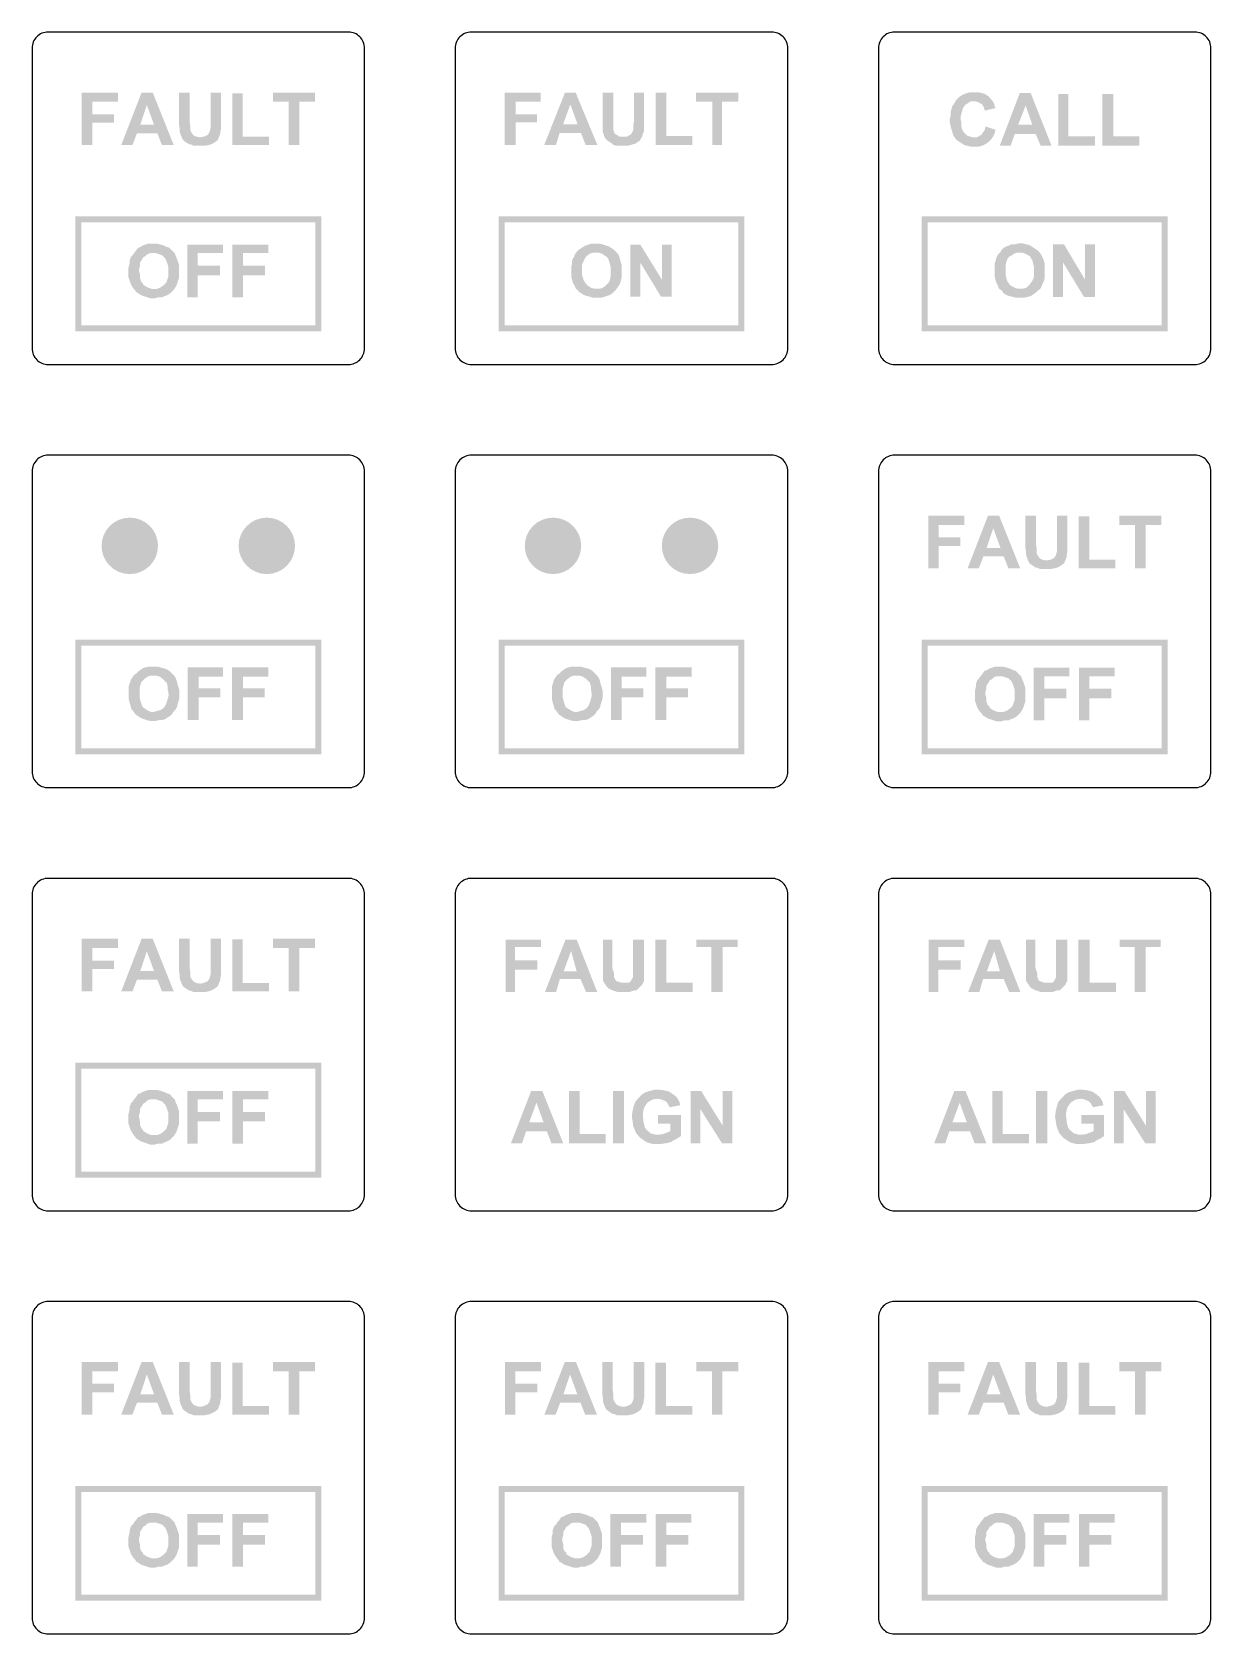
# Model space of a CAD drawing. Header units: millimetres. Extents: x 147 to 357, y 192 to 489.
# Drawn here: x 244.5 to 303, y 269.2 to 348.7 of the extents above; entities that cross this region are included whole.
import ezdxf

# ---------------------------------------------------------------- set-up
doc = ezdxf.new("R2010")
doc.units = ezdxf.units.MM

msp = doc.modelspace()

# ---------------------------------------------------------------- hatches: boundary and pattern name
h = msp.add_hatch(color=256)
h.paths.add_polyline_path([(248.565, 344.651), (247.488, 344.651), (247.488, 345.271), (248.76, 345.271), (248.76, 345.728), (246.967, 345.728), (246.967, 343.117), (247.488, 343.117), (247.488, 344.226), (248.565, 344.226)])
h.paths.add_polyline_path([(250.488, 345.728), (249.934, 345.728), (248.923, 343.117), (249.478, 343.117), (249.706, 343.704), (250.716, 343.704), (250.944, 343.117), (251.532, 343.117)])
h.paths.add_polyline_path([(250.554, 344.128), (249.869, 344.128), (250.194, 345.107)], flags=16)
h.paths.add_polyline_path([(253.716, 343.377), (253.781, 343.541), (253.846, 343.704), (253.846, 343.802), (253.879, 343.966), (253.879, 344.128), (253.879, 344.357), (253.879, 345.728), (253.358, 345.728), (253.358, 344.291), (253.358, 344.128), (253.358, 343.966), (253.325, 343.834), (253.292, 343.737), (253.195, 343.606), (253.162, 343.606), (253.031, 343.541), (252.868, 343.509), (252.803, 343.509), (252.64, 343.541), (252.51, 343.606), (252.412, 343.737), (252.347, 343.867), (252.347, 343.933), (252.347, 344.096), (252.314, 344.325), (252.314, 345.728), (251.792, 345.728), (251.792, 344.325), (251.792, 344.128), (251.825, 343.933), (251.825, 343.802), (251.857, 343.671), (251.923, 343.509), (251.988, 343.377), (252.02, 343.345), (252.151, 343.247), (252.314, 343.149), (252.38, 343.149), (252.51, 343.084), (252.673, 343.084), (252.868, 343.084), (252.901, 343.084), (253.064, 343.084), (253.227, 343.117), (253.358, 343.149), (253.423, 343.182), (253.553, 343.247), (253.683, 343.345)])
h.paths.add_polyline_path([(256.259, 343.541), (254.955, 343.541), (254.955, 345.696), (254.433, 345.696), (254.433, 343.117), (256.259, 343.117)])
h.paths.add_polyline_path([(257.759, 345.271), (258.541, 345.271), (258.541, 345.728), (256.455, 345.728), (256.455, 345.271), (257.237, 345.271), (257.237, 343.117), (257.759, 343.117)])
h = msp.add_hatch(color=256)
h.paths.add_polyline_path([(269.559, 344.648), (268.49, 344.648), (268.49, 345.272), (269.738, 345.272), (269.738, 345.719), (267.956, 345.719), (267.956, 343.132), (268.49, 343.132), (268.49, 344.247), (269.559, 344.247)])
h.paths.add_polyline_path([(271.476, 345.719), (270.941, 345.719), (269.917, 343.132), (270.496, 343.132), (270.674, 343.712), (271.743, 343.712), (271.966, 343.132), (272.546, 343.132)])
h.paths.add_polyline_path([(271.565, 344.157), (270.852, 344.157), (271.209, 345.139)], flags=16)
h.paths.add_polyline_path([(274.683, 343.399), (274.772, 343.532), (274.817, 343.712), (274.862, 343.801), (274.862, 343.979), (274.862, 344.157), (274.862, 344.336), (274.862, 345.719), (274.372, 345.719), (274.372, 344.292), (274.327, 344.157), (274.327, 343.979), (274.327, 343.845), (274.283, 343.756), (274.194, 343.621), (274.149, 343.621), (274.016, 343.532), (273.838, 343.532), (273.793, 343.532), (273.66, 343.532), (273.525, 343.621), (273.391, 343.712), (273.347, 343.89), (273.347, 343.934), (273.347, 344.112), (273.347, 344.292), (273.347, 345.719), (272.813, 345.719), (272.813, 344.336), (272.813, 344.112), (272.813, 343.934), (272.813, 343.801), (272.857, 343.667), (272.902, 343.532), (272.991, 343.399), (273.035, 343.354), (273.169, 343.265), (273.302, 343.176), (273.347, 343.132), (273.48, 343.087), (273.66, 343.087), (273.882, 343.087), (274.06, 343.087), (274.238, 343.132), (274.372, 343.176), (274.416, 343.176), (274.55, 343.265), (274.683, 343.354)])
h.paths.add_polyline_path([(277.268, 343.577), (275.976, 343.577), (275.976, 345.719), (275.441, 345.719), (275.441, 343.132), (277.268, 343.132)])
h.paths.add_polyline_path([(278.738, 345.272), (279.54, 345.272), (279.54, 345.719), (277.446, 345.719), (277.446, 345.272), (278.248, 345.272), (278.248, 343.132), (278.738, 343.132)])
h = msp.add_hatch(color=256)
h.paths.add_polyline_path([(292.269, 343.712), (292.311, 343.878), (291.814, 344.045), (291.773, 343.878), (291.69, 343.754), (291.607, 343.63), (291.524, 343.588), (291.4, 343.505), (291.234, 343.505), (291.192, 343.505), (291.027, 343.547), (290.902, 343.588), (290.778, 343.712), (290.737, 343.754), (290.654, 343.878), (290.613, 344.045), (290.613, 344.21), (290.571, 344.417), (290.571, 344.5), (290.613, 344.667), (290.654, 344.832), (290.696, 344.956), (290.778, 345.082), (290.82, 345.123), (290.944, 345.206), (291.068, 345.289), (291.234, 345.289), (291.316, 345.289), (291.442, 345.247), (291.607, 345.164), (291.649, 345.123), (291.731, 344.998), (291.773, 344.832), (292.311, 344.956), (292.269, 345.04), (292.228, 345.206), (292.145, 345.33), (292.021, 345.454), (292.021, 345.495), (291.897, 345.579), (291.773, 345.662), (291.607, 345.704), (291.442, 345.745), (291.275, 345.745), (291.234, 345.745), (291.068, 345.745), (290.902, 345.704), (290.778, 345.662), (290.613, 345.579), (290.489, 345.495), (290.364, 345.371), (290.323, 345.289), (290.24, 345.164), (290.156, 345.04), (290.115, 344.873), (290.074, 344.749), (290.074, 344.542), (290.032, 344.376), (290.032, 344.293), (290.074, 344.086), (290.115, 343.919), (290.156, 343.795), (290.199, 343.63), (290.282, 343.505), (290.364, 343.38), (290.489, 343.297), (290.613, 343.214), (290.737, 343.132), (290.902, 343.09), (291.068, 343.049), (291.234, 343.049), (291.316, 343.049), (291.483, 343.049), (291.649, 343.09), (291.814, 343.173), (291.938, 343.256), (291.98, 343.297), (292.104, 343.421), (292.187, 343.547)])
h.paths.add_polyline_path([(294.051, 345.704), (293.512, 345.704), (292.518, 343.09), (293.057, 343.09), (293.264, 343.671), (294.3, 343.671), (294.548, 343.09), (295.087, 343.09)])
h.paths.add_polyline_path([(294.134, 344.127), (293.429, 344.127), (293.803, 345.082)], flags=16)
h.paths.add_polyline_path([(297.241, 343.547), (295.915, 343.547), (295.915, 345.662), (295.418, 345.662), (295.418, 343.09), (297.241, 343.09)])
h.paths.add_polyline_path([(299.436, 343.547), (298.152, 343.547), (298.152, 345.662), (297.614, 345.662), (297.614, 343.09), (299.436, 343.09)])
h = msp.add_hatch(color=256)
h.paths.add_polyline_path([(246.948, 339.28), (258.548, 339.28), (258.548, 334.18), (246.948, 334.18)], flags=16)
h.paths.add_polyline_path([(246.648, 339.58), (258.848, 339.58), (258.848, 333.88), (246.648, 333.88)])
h = msp.add_hatch(color=256)
h.paths.add_polyline_path([(267.948, 339.28), (279.548, 339.28), (279.548, 334.18), (267.948, 334.18)], flags=16)
h.paths.add_polyline_path([(267.648, 339.58), (279.848, 339.58), (279.848, 333.88), (267.648, 333.88)])
h = msp.add_hatch(color=256)
h.paths.add_polyline_path([(288.948, 339.28), (300.548, 339.28), (300.548, 334.18), (288.948, 334.18)], flags=16)
h.paths.add_polyline_path([(288.648, 339.58), (300.848, 339.58), (300.848, 333.88), (288.648, 333.88)])
h = msp.add_hatch(color=256)
h.paths.add_polyline_path([(251.577, 337.761), (251.472, 337.865), (251.42, 337.918), (251.316, 338.022), (251.16, 338.074), (251.056, 338.126), (250.899, 338.178), (250.69, 338.23), (250.533, 338.23), (250.429, 338.23), (250.273, 338.23), (250.117, 338.178), (249.96, 338.126), (249.908, 338.074), (249.752, 338.022), (249.648, 337.865), (249.596, 337.813), (249.491, 337.657), (249.387, 337.551), (249.387, 337.499), (249.335, 337.395), (249.335, 337.239), (249.283, 337.03), (249.283, 336.873), (249.283, 336.768), (249.283, 336.56), (249.335, 336.404), (249.387, 336.247), (249.439, 336.142), (249.544, 335.985), (249.648, 335.881), (249.648, 335.829), (249.752, 335.777), (249.908, 335.673), (250.064, 335.621), (250.221, 335.567), (250.377, 335.515), (250.533, 335.515), (250.585, 335.515), (250.742, 335.567), (250.952, 335.567), (251.056, 335.621), (251.212, 335.673), (251.368, 335.777), (251.472, 335.881), (251.525, 335.933), (251.629, 336.09), (251.681, 336.194), (251.733, 336.352), (251.785, 336.508), (251.785, 336.664), (251.785, 336.873), (251.785, 336.978), (251.785, 337.187), (251.733, 337.343), (251.681, 337.499), (251.629, 337.605)])
h.paths.add_polyline_path([(251.108, 337.499), (251.16, 337.395), (251.212, 337.239), (251.264, 337.083), (251.264, 336.873), (251.264, 336.821), (251.264, 336.612), (251.212, 336.456), (251.16, 336.3), (251.056, 336.194), (251.004, 336.142), (250.847, 336.038), (250.69, 335.985), (250.533, 335.985), (250.429, 335.985), (250.273, 336.038), (250.169, 336.09), (250.012, 336.194), (250.012, 336.247), (249.908, 336.352), (249.856, 336.508), (249.856, 336.664), (249.804, 336.873), (249.804, 336.978), (249.856, 337.135), (249.856, 337.291), (249.96, 337.447), (250.012, 337.551), (250.117, 337.605), (250.221, 337.709), (250.377, 337.761), (250.533, 337.761), (250.637, 337.761), (250.795, 337.709), (250.952, 337.657), (251.056, 337.551)], flags=16)
h.paths.add_polyline_path([(253.82, 337.135), (252.724, 337.135), (252.724, 337.761), (253.976, 337.761), (253.976, 338.178), (252.202, 338.178), (252.202, 335.567), (252.724, 335.567), (252.724, 336.664), (253.82, 336.664)])
h.paths.add_polyline_path([(256.061, 337.135), (254.966, 337.135), (254.966, 337.761), (256.218, 337.761), (256.218, 338.178), (254.445, 338.178), (254.445, 335.567), (254.966, 335.567), (254.966, 336.664), (256.061, 336.664)])
h = msp.add_hatch(color=256)
h.paths.add_polyline_path([(273.614, 337.644), (273.525, 337.777), (273.436, 337.866), (273.391, 337.912), (273.258, 338.001), (273.124, 338.09), (272.991, 338.135), (272.857, 338.179), (272.679, 338.224), (272.501, 338.224), (272.412, 338.224), (272.233, 338.224), (272.099, 338.179), (271.966, 338.135), (271.877, 338.09), (271.743, 338.001), (271.61, 337.912), (271.521, 337.822), (271.432, 337.688), (271.387, 337.555), (271.343, 337.51), (271.298, 337.377), (271.298, 337.242), (271.254, 337.064), (271.254, 336.886), (271.254, 336.752), (271.254, 336.573), (271.298, 336.439), (271.343, 336.261), (271.432, 336.127), (271.476, 335.993), (271.61, 335.904), (271.61, 335.86), (271.743, 335.771), (271.877, 335.681), (272.01, 335.637), (272.188, 335.592), (272.322, 335.547), (272.501, 335.547), (272.546, 335.547), (272.724, 335.547), (272.902, 335.592), (273.035, 335.637), (273.169, 335.681), (273.302, 335.771), (273.436, 335.904), (273.48, 335.949), (273.569, 336.082), (273.66, 336.217), (273.704, 336.35), (273.749, 336.529), (273.749, 336.707), (273.749, 336.886), (273.749, 337.019), (273.749, 337.197), (273.704, 337.332), (273.66, 337.51)])
h.paths.add_polyline_path([(273.124, 337.377), (273.169, 337.242), (273.213, 337.064), (273.213, 336.886), (273.213, 336.797), (273.213, 336.618), (273.169, 336.439), (273.124, 336.306), (273.035, 336.217), (272.946, 336.127), (272.813, 336.038), (272.679, 335.993), (272.501, 335.993), (272.412, 335.993), (272.233, 336.038), (272.099, 336.127), (272.01, 336.217), (271.966, 336.261), (271.877, 336.395), (271.832, 336.529), (271.788, 336.707), (271.788, 336.886), (271.788, 336.975), (271.788, 337.153), (271.832, 337.287), (271.921, 337.466), (271.966, 337.555), (272.055, 337.644), (272.188, 337.733), (272.322, 337.777), (272.501, 337.777), (272.635, 337.777), (272.768, 337.733), (272.902, 337.644), (273.035, 337.555), (273.08, 337.51)], flags=16)
h.paths.add_polyline_path([(274.683, 338.179), (274.194, 338.179), (274.194, 335.592), (274.683, 335.592), (274.683, 337.287), (275.709, 335.592), (276.244, 335.592), (276.244, 338.179), (275.753, 338.179), (275.753, 336.439)])
h = msp.add_hatch(color=256)
h.paths.add_polyline_path([(294.421, 335.914), (294.504, 335.956), (294.587, 336.08), (294.628, 336.204), (294.711, 336.37), (294.753, 336.536), (294.753, 336.702), (294.753, 336.867), (294.753, 336.993), (294.753, 337.2), (294.711, 337.365), (294.67, 337.489), (294.587, 337.656), (294.504, 337.78), (294.421, 337.863), (294.38, 337.905), (294.256, 337.987), (294.132, 338.071), (294.006, 338.154), (293.841, 338.195), (293.675, 338.237), (293.51, 338.237), (293.427, 338.237), (293.261, 338.195), (293.096, 338.195), (292.93, 338.113), (292.889, 338.113), (292.722, 338.029), (292.598, 337.905), (292.557, 337.822), (292.433, 337.698), (292.35, 337.532), (292.308, 337.365), (292.267, 337.241), (292.267, 337.076), (292.267, 336.867), (292.267, 336.785), (292.267, 336.578), (292.308, 336.411), (292.35, 336.287), (292.433, 336.121), (292.474, 335.997), (292.598, 335.914), (292.639, 335.872), (292.722, 335.748), (292.889, 335.665), (293.013, 335.623), (293.179, 335.582), (293.344, 335.541), (293.51, 335.541), (293.551, 335.541), (293.717, 335.541), (293.882, 335.582), (294.048, 335.623), (294.173, 335.706), (294.297, 335.789)])
h.paths.add_polyline_path([(293.841, 336.039), (293.675, 335.997), (293.51, 335.997), (293.386, 335.997), (293.261, 336.039), (293.096, 336.121), (293.013, 336.204), (292.972, 336.245), (292.889, 336.37), (292.846, 336.536), (292.805, 336.702), (292.805, 336.867), (292.805, 336.95), (292.805, 337.158), (292.846, 337.324), (292.889, 337.448), (292.972, 337.573), (293.055, 337.615), (293.179, 337.698), (293.344, 337.78), (293.51, 337.78), (293.634, 337.78), (293.758, 337.739), (293.924, 337.656), (294.048, 337.573), (294.048, 337.532), (294.132, 337.407), (294.173, 337.241), (294.215, 337.076), (294.215, 336.909), (294.215, 336.785), (294.215, 336.619), (294.173, 336.454), (294.09, 336.328), (294.006, 336.204), (293.965, 336.163)], flags=16)
h.paths.add_polyline_path([(295.706, 338.195), (295.166, 338.195), (295.166, 335.582), (295.664, 335.582), (295.664, 337.283), (296.7, 335.582), (297.238, 335.582), (297.238, 338.195), (296.741, 338.195), (296.741, 336.454)])
h = msp.add_hatch(color=256)
edge = h.paths.add_edge_path()
edge.add_arc((249.348, 323.23), 1.4, 0, 360)
h = msp.add_hatch(color=256)
edge = h.paths.add_edge_path()
edge.add_arc((256.148, 323.23), 1.4, 0, 360)
h = msp.add_hatch(color=256)
edge = h.paths.add_edge_path()
edge.add_arc((270.348, 323.23), 1.4, 0, 360)
h = msp.add_hatch(color=256)
edge = h.paths.add_edge_path()
edge.add_arc((277.148, 323.23), 1.4, 0, 360)
h = msp.add_hatch(color=256)
h.paths.add_polyline_path([(290.565, 323.651), (289.488, 323.651), (289.488, 324.271), (290.76, 324.271), (290.76, 324.728), (288.967, 324.728), (288.967, 322.117), (289.488, 322.117), (289.488, 323.226), (290.565, 323.226)])
h.paths.add_polyline_path([(292.488, 324.728), (291.934, 324.728), (290.923, 322.117), (291.478, 322.117), (291.706, 322.704), (292.716, 322.704), (292.944, 322.117), (293.532, 322.117)])
h.paths.add_polyline_path([(292.554, 323.128), (291.869, 323.128), (292.194, 324.107)], flags=16)
h.paths.add_polyline_path([(295.716, 322.377), (295.781, 322.541), (295.846, 322.704), (295.846, 322.802), (295.879, 322.966), (295.879, 323.128), (295.879, 323.357), (295.879, 324.728), (295.358, 324.728), (295.358, 323.291), (295.358, 323.128), (295.358, 322.966), (295.325, 322.834), (295.292, 322.737), (295.195, 322.606), (295.162, 322.606), (295.031, 322.541), (294.868, 322.509), (294.803, 322.509), (294.64, 322.541), (294.51, 322.606), (294.412, 322.737), (294.347, 322.867), (294.347, 322.933), (294.347, 323.096), (294.314, 323.325), (294.314, 324.728), (293.792, 324.728), (293.792, 323.325), (293.792, 323.128), (293.825, 322.933), (293.825, 322.802), (293.857, 322.671), (293.923, 322.509), (293.988, 322.377), (294.02, 322.345), (294.151, 322.247), (294.314, 322.149), (294.38, 322.149), (294.51, 322.084), (294.673, 322.084), (294.868, 322.084), (294.901, 322.084), (295.064, 322.084), (295.227, 322.117), (295.358, 322.149), (295.423, 322.182), (295.553, 322.247), (295.683, 322.345)])
h.paths.add_polyline_path([(298.259, 322.541), (296.955, 322.541), (296.955, 324.696), (296.433, 324.696), (296.433, 322.117), (298.259, 322.117)])
h.paths.add_polyline_path([(299.759, 324.271), (300.541, 324.271), (300.541, 324.728), (298.455, 324.728), (298.455, 324.271), (299.237, 324.271), (299.237, 322.117), (299.759, 322.117)])
h = msp.add_hatch(color=256)
h.paths.add_polyline_path([(246.948, 318.28), (258.548, 318.28), (258.548, 313.18), (246.948, 313.18)], flags=16)
h.paths.add_polyline_path([(246.648, 318.58), (258.848, 318.58), (258.848, 312.88), (246.648, 312.88)])
h = msp.add_hatch(color=256)
h.paths.add_polyline_path([(267.948, 318.28), (279.548, 318.28), (279.548, 313.18), (267.948, 313.18)], flags=16)
h.paths.add_polyline_path([(267.648, 318.58), (279.848, 318.58), (279.848, 312.88), (267.648, 312.88)])
h = msp.add_hatch(color=256)
h.paths.add_polyline_path([(288.948, 318.28), (300.548, 318.28), (300.548, 313.18), (288.948, 313.18)], flags=16)
h.paths.add_polyline_path([(288.648, 318.58), (300.848, 318.58), (300.848, 312.88), (288.648, 312.88)])
h = msp.add_hatch(color=256)
h.paths.add_polyline_path([(251.455, 314.897), (251.5, 314.987), (251.59, 315.077), (251.68, 315.211), (251.725, 315.393), (251.77, 315.527), (251.815, 315.707), (251.815, 315.887), (251.815, 316.023), (251.77, 316.203), (251.725, 316.338), (251.68, 316.518), (251.635, 316.654), (251.545, 316.789), (251.455, 316.879), (251.41, 316.924), (251.32, 317.014), (251.184, 317.105), (251.049, 317.15), (250.869, 317.195), (250.734, 317.24), (250.555, 317.24), (250.465, 317.24), (250.285, 317.24), (250.105, 317.195), (249.969, 317.15), (249.924, 317.105), (249.789, 317.014), (249.654, 316.879), (249.564, 316.834), (249.474, 316.699), (249.384, 316.564), (249.384, 316.518), (249.339, 316.383), (249.294, 316.248), (249.294, 316.068), (249.294, 315.887), (249.294, 315.752), (249.294, 315.617), (249.339, 315.438), (249.384, 315.301), (249.429, 315.121), (249.519, 315.032), (249.609, 314.897), (249.654, 314.852), (249.789, 314.76), (249.924, 314.671), (250.06, 314.626), (250.195, 314.581), (250.375, 314.536), (250.555, 314.536), (250.6, 314.536), (250.779, 314.581), (250.914, 314.581), (251.094, 314.626), (251.229, 314.716), (251.365, 314.807)])
h.paths.add_polyline_path([(250.869, 315.077), (250.689, 315.032), (250.555, 314.987), (250.42, 314.987), (250.285, 315.032), (250.15, 315.121), (250.014, 315.211), (249.969, 315.256), (249.924, 315.393), (249.879, 315.527), (249.834, 315.707), (249.834, 315.887), (249.834, 315.978), (249.834, 316.158), (249.879, 316.338), (249.924, 316.473), (250.014, 316.564), (250.105, 316.654), (250.24, 316.744), (250.375, 316.789), (250.555, 316.789), (250.645, 316.789), (250.824, 316.744), (250.959, 316.654), (251.049, 316.564), (251.094, 316.518), (251.184, 316.428), (251.229, 316.248), (251.229, 316.113), (251.274, 315.887), (251.274, 315.797), (251.229, 315.617), (251.184, 315.483), (251.139, 315.346), (251.049, 315.211), (251.004, 315.166)], flags=16)
h.paths.add_polyline_path([(253.839, 316.158), (252.76, 316.158), (252.76, 316.744), (253.976, 316.744), (253.976, 317.195), (252.22, 317.195), (252.22, 314.581), (252.76, 314.581), (252.76, 315.707), (253.839, 315.707)])
h.paths.add_polyline_path([(256.045, 316.158), (254.965, 316.158), (254.965, 316.744), (256.225, 316.744), (256.225, 317.195), (254.425, 317.195), (254.425, 314.581), (254.965, 314.581), (254.965, 315.707), (256.045, 315.707)])
h = msp.add_hatch(color=256)
h.paths.add_polyline_path([(272.455, 314.897), (272.5, 314.987), (272.59, 315.077), (272.68, 315.211), (272.725, 315.393), (272.77, 315.527), (272.815, 315.707), (272.815, 315.887), (272.815, 316.023), (272.77, 316.203), (272.725, 316.338), (272.68, 316.518), (272.635, 316.654), (272.545, 316.789), (272.455, 316.879), (272.41, 316.924), (272.32, 317.014), (272.184, 317.105), (272.049, 317.15), (271.869, 317.195), (271.734, 317.24), (271.555, 317.24), (271.465, 317.24), (271.285, 317.24), (271.105, 317.195), (270.969, 317.15), (270.924, 317.105), (270.789, 317.014), (270.654, 316.879), (270.564, 316.834), (270.474, 316.699), (270.384, 316.564), (270.384, 316.518), (270.339, 316.383), (270.294, 316.248), (270.294, 316.068), (270.294, 315.887), (270.294, 315.752), (270.294, 315.617), (270.339, 315.438), (270.384, 315.301), (270.429, 315.121), (270.519, 315.032), (270.609, 314.897), (270.654, 314.852), (270.789, 314.76), (270.924, 314.671), (271.06, 314.626), (271.195, 314.581), (271.375, 314.536), (271.555, 314.536), (271.6, 314.536), (271.779, 314.581), (271.914, 314.581), (272.094, 314.626), (272.229, 314.716), (272.365, 314.807)])
h.paths.add_polyline_path([(271.869, 315.077), (271.689, 315.032), (271.555, 314.987), (271.42, 314.987), (271.285, 315.032), (271.15, 315.121), (271.014, 315.211), (270.969, 315.256), (270.924, 315.393), (270.879, 315.527), (270.834, 315.707), (270.834, 315.887), (270.834, 315.978), (270.834, 316.158), (270.879, 316.338), (270.924, 316.473), (271.014, 316.564), (271.105, 316.654), (271.24, 316.744), (271.375, 316.789), (271.555, 316.789), (271.645, 316.789), (271.824, 316.744), (271.959, 316.654), (272.049, 316.564), (272.094, 316.518), (272.184, 316.428), (272.229, 316.248), (272.229, 316.113), (272.274, 315.887), (272.274, 315.797), (272.229, 315.617), (272.184, 315.483), (272.139, 315.346), (272.049, 315.211), (272.004, 315.166)], flags=16)
h.paths.add_polyline_path([(274.839, 316.158), (273.76, 316.158), (273.76, 316.744), (274.976, 316.744), (274.976, 317.195), (273.22, 317.195), (273.22, 314.581), (273.76, 314.581), (273.76, 315.707), (274.839, 315.707)])
h.paths.add_polyline_path([(277.045, 316.158), (275.965, 316.158), (275.965, 316.744), (277.225, 316.744), (277.225, 317.195), (275.425, 317.195), (275.425, 314.581), (275.965, 314.581), (275.965, 315.707), (277.045, 315.707)])
h = msp.add_hatch(color=256)
h.paths.add_polyline_path([(293.577, 316.761), (293.472, 316.865), (293.42, 316.918), (293.316, 317.022), (293.16, 317.074), (293.056, 317.126), (292.899, 317.178), (292.69, 317.23), (292.533, 317.23), (292.429, 317.23), (292.273, 317.23), (292.117, 317.178), (291.96, 317.126), (291.908, 317.074), (291.752, 317.022), (291.648, 316.865), (291.596, 316.813), (291.491, 316.657), (291.387, 316.551), (291.387, 316.499), (291.335, 316.395), (291.335, 316.239), (291.283, 316.03), (291.283, 315.873), (291.283, 315.768), (291.283, 315.56), (291.335, 315.404), (291.387, 315.247), (291.439, 315.142), (291.544, 314.985), (291.648, 314.881), (291.648, 314.829), (291.752, 314.777), (291.908, 314.673), (292.064, 314.621), (292.221, 314.567), (292.377, 314.515), (292.533, 314.515), (292.585, 314.515), (292.742, 314.567), (292.952, 314.567), (293.056, 314.621), (293.212, 314.673), (293.368, 314.777), (293.472, 314.881), (293.525, 314.933), (293.629, 315.09), (293.681, 315.194), (293.733, 315.352), (293.785, 315.508), (293.785, 315.664), (293.785, 315.873), (293.785, 315.978), (293.785, 316.187), (293.733, 316.343), (293.681, 316.499), (293.629, 316.605)])
h.paths.add_polyline_path([(293.108, 316.499), (293.16, 316.395), (293.212, 316.239), (293.264, 316.083), (293.264, 315.873), (293.264, 315.821), (293.264, 315.612), (293.212, 315.456), (293.16, 315.3), (293.056, 315.194), (293.004, 315.142), (292.847, 315.038), (292.69, 314.985), (292.533, 314.985), (292.429, 314.985), (292.273, 315.038), (292.169, 315.09), (292.012, 315.194), (292.012, 315.247), (291.908, 315.352), (291.856, 315.508), (291.856, 315.664), (291.804, 315.873), (291.804, 315.978), (291.856, 316.135), (291.856, 316.291), (291.96, 316.447), (292.012, 316.551), (292.117, 316.605), (292.221, 316.709), (292.377, 316.761), (292.533, 316.761), (292.637, 316.761), (292.795, 316.709), (292.952, 316.657), (293.056, 316.551)], flags=16)
h.paths.add_polyline_path([(295.82, 316.135), (294.724, 316.135), (294.724, 316.761), (295.976, 316.761), (295.976, 317.178), (294.202, 317.178), (294.202, 314.567), (294.724, 314.567), (294.724, 315.664), (295.82, 315.664)])
h.paths.add_polyline_path([(298.061, 316.135), (296.966, 316.135), (296.966, 316.761), (298.218, 316.761), (298.218, 317.178), (296.445, 317.178), (296.445, 314.567), (296.966, 314.567), (296.966, 315.664), (298.061, 315.664)])
h = msp.add_hatch(color=256)
h.paths.add_polyline_path([(248.565, 302.651), (247.488, 302.651), (247.488, 303.271), (248.76, 303.271), (248.76, 303.728), (246.967, 303.728), (246.967, 301.117), (247.488, 301.117), (247.488, 302.226), (248.565, 302.226)])
h.paths.add_polyline_path([(250.488, 303.728), (249.934, 303.728), (248.923, 301.117), (249.478, 301.117), (249.706, 301.704), (250.716, 301.704), (250.944, 301.117), (251.532, 301.117)])
h.paths.add_polyline_path([(250.554, 302.128), (249.869, 302.128), (250.194, 303.107)], flags=16)
h.paths.add_polyline_path([(253.716, 301.377), (253.781, 301.541), (253.846, 301.704), (253.846, 301.802), (253.879, 301.966), (253.879, 302.128), (253.879, 302.357), (253.879, 303.728), (253.358, 303.728), (253.358, 302.291), (253.358, 302.128), (253.358, 301.966), (253.325, 301.834), (253.292, 301.737), (253.195, 301.606), (253.162, 301.606), (253.031, 301.541), (252.868, 301.509), (252.803, 301.509), (252.64, 301.541), (252.51, 301.606), (252.412, 301.737), (252.347, 301.867), (252.347, 301.933), (252.347, 302.096), (252.314, 302.325), (252.314, 303.728), (251.792, 303.728), (251.792, 302.325), (251.792, 302.128), (251.825, 301.933), (251.825, 301.802), (251.857, 301.671), (251.923, 301.509), (251.988, 301.377), (252.02, 301.345), (252.151, 301.247), (252.314, 301.149), (252.38, 301.149), (252.51, 301.084), (252.673, 301.084), (252.868, 301.084), (252.901, 301.084), (253.064, 301.084), (253.227, 301.117), (253.358, 301.149), (253.423, 301.182), (253.553, 301.247), (253.683, 301.345)])
h.paths.add_polyline_path([(256.259, 301.541), (254.955, 301.541), (254.955, 303.696), (254.433, 303.696), (254.433, 301.117), (256.259, 301.117)])
h.paths.add_polyline_path([(257.759, 303.271), (258.541, 303.271), (258.541, 303.728), (256.455, 303.728), (256.455, 303.271), (257.237, 303.271), (257.237, 301.117), (257.759, 301.117)])
h = msp.add_hatch(color=256)
h.paths.add_polyline_path([(269.575, 302.664), (268.462, 302.664), (268.462, 303.316), (269.76, 303.316), (269.76, 303.687), (267.995, 303.687), (267.995, 301.084), (268.462, 301.084), (268.462, 302.2), (269.575, 302.2)])
h.paths.add_polyline_path([(271.525, 303.687), (270.969, 303.687), (269.946, 301.084), (270.502, 301.084), (270.688, 301.733), (271.711, 301.733), (271.989, 301.084), (272.546, 301.084)])
h.paths.add_polyline_path([(271.525, 302.107), (270.873, 302.107), (271.247, 303.127)], flags=16)
h.paths.add_polyline_path([(274.775, 301.455), (274.867, 301.641), (274.867, 301.733), (274.867, 302.014), (274.867, 302.385), (274.867, 303.687), (274.311, 303.687), (274.311, 302.293), (274.311, 302.014), (274.311, 301.826), (274.218, 301.641), (274.125, 301.548), (273.847, 301.548), (273.754, 301.548), (273.473, 301.641), (273.381, 301.826), (273.381, 302.014), (273.288, 302.293), (273.288, 303.687), (272.824, 303.687), (272.824, 302.293), (272.824, 302.2), (272.824, 301.919), (272.824, 301.641), (273.01, 301.362), (273.102, 301.27), (273.288, 301.177), (273.566, 301.084), (273.847, 301.084), (274.125, 301.084), (274.404, 301.177), (274.496, 301.177), (274.682, 301.362)])
h.paths.add_polyline_path([(277.282, 301.548), (275.98, 301.548), (275.98, 303.687), (275.424, 303.687), (275.424, 301.084), (277.282, 301.084)])
h.paths.add_polyline_path([(278.766, 303.316), (279.51, 303.316), (279.51, 303.687), (277.467, 303.687), (277.467, 303.316), (278.209, 303.316), (278.209, 301.084), (278.766, 301.084)])
h = msp.add_hatch(color=256)
h.paths.add_polyline_path([(290.575, 302.664), (289.462, 302.664), (289.462, 303.316), (290.76, 303.316), (290.76, 303.687), (288.995, 303.687), (288.995, 301.084), (289.462, 301.084), (289.462, 302.2), (290.575, 302.2)])
h.paths.add_polyline_path([(292.525, 303.687), (291.969, 303.687), (290.946, 301.084), (291.502, 301.084), (291.688, 301.733), (292.711, 301.733), (292.989, 301.084), (293.546, 301.084)])
h.paths.add_polyline_path([(292.525, 302.107), (291.873, 302.107), (292.247, 303.127)], flags=16)
h.paths.add_polyline_path([(295.775, 301.455), (295.867, 301.641), (295.867, 301.733), (295.867, 302.014), (295.867, 302.385), (295.867, 303.687), (295.311, 303.687), (295.311, 302.293), (295.311, 302.014), (295.311, 301.826), (295.218, 301.641), (295.125, 301.548), (294.847, 301.548), (294.754, 301.548), (294.473, 301.641), (294.381, 301.826), (294.381, 302.014), (294.288, 302.293), (294.288, 303.687), (293.824, 303.687), (293.824, 302.293), (293.824, 302.2), (293.824, 301.919), (293.824, 301.641), (294.01, 301.362), (294.102, 301.27), (294.288, 301.177), (294.566, 301.084), (294.847, 301.084), (295.125, 301.084), (295.404, 301.177), (295.496, 301.177), (295.682, 301.362)])
h.paths.add_polyline_path([(298.282, 301.548), (296.98, 301.548), (296.98, 303.687), (296.424, 303.687), (296.424, 301.084), (298.282, 301.084)])
h.paths.add_polyline_path([(299.766, 303.316), (300.51, 303.316), (300.51, 303.687), (298.467, 303.687), (298.467, 303.316), (299.209, 303.316), (299.209, 301.084), (299.766, 301.084)])
h = msp.add_hatch(color=256)
h.paths.add_polyline_path([(246.948, 297.28), (258.548, 297.28), (258.548, 292.18), (246.948, 292.18)], flags=16)
h.paths.add_polyline_path([(246.648, 297.58), (258.848, 297.58), (258.848, 291.88), (246.648, 291.88)])
h = msp.add_hatch(color=256)
h.paths.add_polyline_path([(251.577, 295.761), (251.472, 295.865), (251.42, 295.918), (251.316, 296.022), (251.16, 296.074), (251.056, 296.126), (250.899, 296.178), (250.69, 296.23), (250.533, 296.23), (250.429, 296.23), (250.273, 296.23), (250.117, 296.178), (249.96, 296.126), (249.908, 296.074), (249.752, 296.022), (249.648, 295.865), (249.596, 295.813), (249.491, 295.657), (249.387, 295.551), (249.387, 295.499), (249.335, 295.395), (249.335, 295.239), (249.283, 295.03), (249.283, 294.873), (249.283, 294.768), (249.283, 294.56), (249.335, 294.404), (249.387, 294.247), (249.439, 294.142), (249.544, 293.985), (249.648, 293.881), (249.648, 293.829), (249.752, 293.777), (249.908, 293.673), (250.064, 293.621), (250.221, 293.567), (250.377, 293.515), (250.533, 293.515), (250.585, 293.515), (250.742, 293.567), (250.952, 293.567), (251.056, 293.621), (251.212, 293.673), (251.368, 293.777), (251.472, 293.881), (251.525, 293.933), (251.629, 294.09), (251.681, 294.194), (251.733, 294.352), (251.785, 294.508), (251.785, 294.664), (251.785, 294.873), (251.785, 294.978), (251.785, 295.187), (251.733, 295.343), (251.681, 295.499), (251.629, 295.605)])
h.paths.add_polyline_path([(251.108, 295.499), (251.16, 295.395), (251.212, 295.239), (251.264, 295.083), (251.264, 294.873), (251.264, 294.821), (251.264, 294.612), (251.212, 294.456), (251.16, 294.3), (251.056, 294.194), (251.004, 294.142), (250.847, 294.038), (250.69, 293.985), (250.533, 293.985), (250.429, 293.985), (250.273, 294.038), (250.169, 294.09), (250.012, 294.194), (250.012, 294.247), (249.908, 294.352), (249.856, 294.508), (249.856, 294.664), (249.804, 294.873), (249.804, 294.978), (249.856, 295.135), (249.856, 295.291), (249.96, 295.447), (250.012, 295.551), (250.117, 295.605), (250.221, 295.709), (250.377, 295.761), (250.533, 295.761), (250.637, 295.761), (250.795, 295.709), (250.952, 295.657), (251.056, 295.551)], flags=16)
h.paths.add_polyline_path([(253.82, 295.135), (252.724, 295.135), (252.724, 295.761), (253.976, 295.761), (253.976, 296.178), (252.202, 296.178), (252.202, 293.567), (252.724, 293.567), (252.724, 294.664), (253.82, 294.664)])
h.paths.add_polyline_path([(256.061, 295.135), (254.966, 295.135), (254.966, 295.761), (256.218, 295.761), (256.218, 296.178), (254.445, 296.178), (254.445, 293.567), (254.966, 293.567), (254.966, 294.664), (256.061, 294.664)])
h = msp.add_hatch(color=256)
h.paths.add_polyline_path([(269.818, 296.181), (269.267, 296.181), (268.262, 293.582), (268.813, 293.582), (269.008, 294.167), (270.045, 294.167), (270.272, 293.582), (270.856, 293.582)])
h.paths.add_polyline_path([(269.883, 294.622), (269.17, 294.622), (269.527, 295.596)], flags=16)
h.paths.add_polyline_path([(272.963, 294.038), (271.667, 294.038), (271.667, 296.181), (271.148, 296.181), (271.148, 293.582), (272.963, 293.582)])
h.paths.add_polyline_path([(273.871, 296.181), (273.321, 296.181), (273.321, 293.582), (273.871, 293.582)])
h.paths.add_polyline_path([(276.693, 294.979), (275.558, 294.979), (275.558, 294.557), (276.174, 294.557), (276.174, 294.2), (276.142, 294.167), (275.882, 294.07), (275.817, 294.038), (275.558, 294.005), (275.461, 294.005), (275.202, 294.07), (275.006, 294.232), (274.909, 294.362), (274.844, 294.622), (274.812, 294.914), (274.812, 295.109), (274.877, 295.369), (275.006, 295.563), (275.071, 295.628), (275.299, 295.759), (275.558, 295.791), (275.72, 295.759), (275.947, 295.66), (276.011, 295.596), (276.142, 295.369), (276.66, 295.466), (276.628, 295.628), (276.498, 295.856), (276.304, 296.018), (276.11, 296.148), (275.849, 296.213), (275.558, 296.245), (275.428, 296.245), (275.169, 296.181), (274.941, 296.115), (274.779, 296.018), (274.585, 295.823), (274.423, 295.628), (274.358, 295.434), (274.294, 295.174), (274.261, 294.882), (274.294, 294.719), (274.326, 294.46), (274.423, 294.2), (274.488, 294.07), (274.65, 293.875), (274.877, 293.713), (275.039, 293.616), (275.299, 293.55), (275.59, 293.55), (275.687, 293.55), (275.947, 293.582), (276.239, 293.648), (276.239, 293.681), (276.498, 293.81), (276.693, 293.94)])
h.paths.add_polyline_path([(277.698, 296.181), (277.179, 296.181), (277.179, 293.582), (277.665, 293.582), (277.665, 295.271), (278.735, 293.582), (279.255, 293.582), (279.255, 296.181), (278.768, 296.181), (278.768, 294.46)])
h = msp.add_hatch(color=256)
h.paths.add_polyline_path([(290.818, 296.181), (290.267, 296.181), (289.262, 293.582), (289.813, 293.582), (290.008, 294.167), (291.045, 294.167), (291.272, 293.582), (291.856, 293.582)])
h.paths.add_polyline_path([(290.883, 294.622), (290.17, 294.622), (290.527, 295.596)], flags=16)
h.paths.add_polyline_path([(293.963, 294.038), (292.667, 294.038), (292.667, 296.181), (292.148, 296.181), (292.148, 293.582), (293.963, 293.582)])
h.paths.add_polyline_path([(294.871, 296.181), (294.321, 296.181), (294.321, 293.582), (294.871, 293.582)])
h.paths.add_polyline_path([(297.693, 294.979), (296.558, 294.979), (296.558, 294.557), (297.174, 294.557), (297.174, 294.2), (297.142, 294.167), (296.882, 294.07), (296.817, 294.038), (296.558, 294.005), (296.461, 294.005), (296.202, 294.07), (296.006, 294.232), (295.909, 294.362), (295.844, 294.622), (295.812, 294.914), (295.812, 295.109), (295.877, 295.369), (296.006, 295.563), (296.071, 295.628), (296.299, 295.759), (296.558, 295.791), (296.72, 295.759), (296.947, 295.66), (297.011, 295.596), (297.142, 295.369), (297.66, 295.466), (297.628, 295.628), (297.498, 295.856), (297.304, 296.018), (297.11, 296.148), (296.849, 296.213), (296.558, 296.245), (296.428, 296.245), (296.169, 296.181), (295.941, 296.115), (295.779, 296.018), (295.585, 295.823), (295.423, 295.628), (295.358, 295.434), (295.294, 295.174), (295.261, 294.882), (295.294, 294.719), (295.326, 294.46), (295.423, 294.2), (295.488, 294.07), (295.65, 293.875), (295.877, 293.713), (296.039, 293.616), (296.299, 293.55), (296.59, 293.55), (296.687, 293.55), (296.947, 293.582), (297.239, 293.648), (297.239, 293.681), (297.498, 293.81), (297.693, 293.94)])
h.paths.add_polyline_path([(298.698, 296.181), (298.179, 296.181), (298.179, 293.582), (298.665, 293.582), (298.665, 295.271), (299.735, 293.582), (300.255, 293.582), (300.255, 296.181), (299.768, 296.181), (299.768, 294.46)])
h = msp.add_hatch(color=256)
h.paths.add_polyline_path([(248.565, 281.651), (247.488, 281.651), (247.488, 282.271), (248.76, 282.271), (248.76, 282.728), (246.967, 282.728), (246.967, 280.117), (247.488, 280.117), (247.488, 281.226), (248.565, 281.226)])
h.paths.add_polyline_path([(250.488, 282.728), (249.934, 282.728), (248.923, 280.117), (249.478, 280.117), (249.706, 280.704), (250.716, 280.704), (250.944, 280.117), (251.532, 280.117)])
h.paths.add_polyline_path([(250.554, 281.128), (249.869, 281.128), (250.194, 282.107)], flags=16)
h.paths.add_polyline_path([(253.716, 280.377), (253.781, 280.541), (253.846, 280.704), (253.846, 280.802), (253.879, 280.966), (253.879, 281.128), (253.879, 281.357), (253.879, 282.728), (253.358, 282.728), (253.358, 281.291), (253.358, 281.128), (253.358, 280.966), (253.325, 280.834), (253.292, 280.737), (253.195, 280.606), (253.162, 280.606), (253.031, 280.541), (252.868, 280.509), (252.803, 280.509), (252.64, 280.541), (252.51, 280.606), (252.412, 280.737), (252.347, 280.867), (252.347, 280.933), (252.347, 281.096), (252.314, 281.325), (252.314, 282.728), (251.792, 282.728), (251.792, 281.325), (251.792, 281.128), (251.825, 280.933), (251.825, 280.802), (251.857, 280.671), (251.923, 280.509), (251.988, 280.377), (252.02, 280.345), (252.151, 280.247), (252.314, 280.149), (252.38, 280.149), (252.51, 280.084), (252.673, 280.084), (252.868, 280.084), (252.901, 280.084), (253.064, 280.084), (253.227, 280.117), (253.358, 280.149), (253.423, 280.182), (253.553, 280.247), (253.683, 280.345)])
h.paths.add_polyline_path([(256.259, 280.541), (254.955, 280.541), (254.955, 282.696), (254.433, 282.696), (254.433, 280.117), (256.259, 280.117)])
h.paths.add_polyline_path([(257.759, 282.271), (258.541, 282.271), (258.541, 282.728), (256.455, 282.728), (256.455, 282.271), (257.237, 282.271), (257.237, 280.117), (257.759, 280.117)])
h = msp.add_hatch(color=256)
h.paths.add_polyline_path([(269.565, 281.651), (268.488, 281.651), (268.488, 282.271), (269.76, 282.271), (269.76, 282.728), (267.967, 282.728), (267.967, 280.117), (268.488, 280.117), (268.488, 281.226), (269.565, 281.226)])
h.paths.add_polyline_path([(271.488, 282.728), (270.934, 282.728), (269.923, 280.117), (270.478, 280.117), (270.706, 280.704), (271.716, 280.704), (271.944, 280.117), (272.532, 280.117)])
h.paths.add_polyline_path([(271.554, 281.128), (270.869, 281.128), (271.194, 282.107)], flags=16)
h.paths.add_polyline_path([(274.716, 280.377), (274.781, 280.541), (274.846, 280.704), (274.846, 280.802), (274.879, 280.966), (274.879, 281.128), (274.879, 281.357), (274.879, 282.728), (274.358, 282.728), (274.358, 281.291), (274.358, 281.128), (274.358, 280.966), (274.325, 280.834), (274.292, 280.737), (274.195, 280.606), (274.162, 280.606), (274.031, 280.541), (273.868, 280.509), (273.803, 280.509), (273.64, 280.541), (273.51, 280.606), (273.412, 280.737), (273.347, 280.867), (273.347, 280.933), (273.347, 281.096), (273.314, 281.325), (273.314, 282.728), (272.792, 282.728), (272.792, 281.325), (272.792, 281.128), (272.825, 280.933), (272.825, 280.802), (272.857, 280.671), (272.923, 280.509), (272.988, 280.377), (273.02, 280.345), (273.151, 280.247), (273.314, 280.149), (273.38, 280.149), (273.51, 280.084), (273.673, 280.084), (273.868, 280.084), (273.901, 280.084), (274.064, 280.084), (274.227, 280.117), (274.358, 280.149), (274.423, 280.182), (274.553, 280.247), (274.683, 280.345)])
h.paths.add_polyline_path([(277.259, 280.541), (275.955, 280.541), (275.955, 282.696), (275.433, 282.696), (275.433, 280.117), (277.259, 280.117)])
h.paths.add_polyline_path([(278.759, 282.271), (279.541, 282.271), (279.541, 282.728), (277.455, 282.728), (277.455, 282.271), (278.237, 282.271), (278.237, 280.117), (278.759, 280.117)])
h = msp.add_hatch(color=256)
h.paths.add_polyline_path([(290.565, 281.651), (289.488, 281.651), (289.488, 282.271), (290.76, 282.271), (290.76, 282.728), (288.967, 282.728), (288.967, 280.117), (289.488, 280.117), (289.488, 281.226), (290.565, 281.226)])
h.paths.add_polyline_path([(292.488, 282.728), (291.934, 282.728), (290.923, 280.117), (291.478, 280.117), (291.706, 280.704), (292.716, 280.704), (292.944, 280.117), (293.532, 280.117)])
h.paths.add_polyline_path([(292.554, 281.128), (291.869, 281.128), (292.194, 282.107)], flags=16)
h.paths.add_polyline_path([(295.716, 280.377), (295.781, 280.541), (295.846, 280.704), (295.846, 280.802), (295.879, 280.966), (295.879, 281.128), (295.879, 281.357), (295.879, 282.728), (295.358, 282.728), (295.358, 281.291), (295.358, 281.128), (295.358, 280.966), (295.325, 280.834), (295.292, 280.737), (295.195, 280.606), (295.162, 280.606), (295.031, 280.541), (294.868, 280.509), (294.803, 280.509), (294.64, 280.541), (294.51, 280.606), (294.412, 280.737), (294.347, 280.867), (294.347, 280.933), (294.347, 281.096), (294.314, 281.325), (294.314, 282.728), (293.792, 282.728), (293.792, 281.325), (293.792, 281.128), (293.825, 280.933), (293.825, 280.802), (293.857, 280.671), (293.923, 280.509), (293.988, 280.377), (294.02, 280.345), (294.151, 280.247), (294.314, 280.149), (294.38, 280.149), (294.51, 280.084), (294.673, 280.084), (294.868, 280.084), (294.901, 280.084), (295.064, 280.084), (295.227, 280.117), (295.358, 280.149), (295.423, 280.182), (295.553, 280.247), (295.683, 280.345)])
h.paths.add_polyline_path([(298.259, 280.541), (296.955, 280.541), (296.955, 282.696), (296.433, 282.696), (296.433, 280.117), (298.259, 280.117)])
h.paths.add_polyline_path([(299.759, 282.271), (300.541, 282.271), (300.541, 282.728), (298.455, 282.728), (298.455, 282.271), (299.237, 282.271), (299.237, 280.117), (299.759, 280.117)])
h = msp.add_hatch(color=256)
h.paths.add_polyline_path([(246.948, 276.28), (258.548, 276.28), (258.548, 271.18), (246.948, 271.18)], flags=16)
h.paths.add_polyline_path([(246.648, 276.58), (258.848, 276.58), (258.848, 270.88), (246.648, 270.88)])
h = msp.add_hatch(color=256)
h.paths.add_polyline_path([(267.948, 276.28), (279.548, 276.28), (279.548, 271.18), (267.948, 271.18)], flags=16)
h.paths.add_polyline_path([(267.648, 276.58), (279.848, 276.58), (279.848, 270.88), (267.648, 270.88)])
h = msp.add_hatch(color=256)
h.paths.add_polyline_path([(288.948, 276.28), (300.548, 276.28), (300.548, 271.18), (288.948, 271.18)], flags=16)
h.paths.add_polyline_path([(288.648, 276.58), (300.848, 276.58), (300.848, 270.88), (288.648, 270.88)])
h = msp.add_hatch(color=256)
h.paths.add_polyline_path([(251.577, 274.761), (251.472, 274.865), (251.42, 274.918), (251.316, 275.022), (251.16, 275.074), (251.056, 275.126), (250.899, 275.178), (250.69, 275.23), (250.533, 275.23), (250.429, 275.23), (250.273, 275.23), (250.117, 275.178), (249.96, 275.126), (249.908, 275.074), (249.752, 275.022), (249.648, 274.865), (249.596, 274.813), (249.491, 274.657), (249.387, 274.551), (249.387, 274.499), (249.335, 274.395), (249.335, 274.239), (249.283, 274.03), (249.283, 273.873), (249.283, 273.768), (249.283, 273.56), (249.335, 273.404), (249.387, 273.247), (249.439, 273.142), (249.544, 272.985), (249.648, 272.881), (249.648, 272.829), (249.752, 272.777), (249.908, 272.673), (250.064, 272.621), (250.221, 272.567), (250.377, 272.515), (250.533, 272.515), (250.585, 272.515), (250.742, 272.567), (250.952, 272.567), (251.056, 272.621), (251.212, 272.673), (251.368, 272.777), (251.472, 272.881), (251.525, 272.933), (251.629, 273.09), (251.681, 273.194), (251.733, 273.352), (251.785, 273.508), (251.785, 273.664), (251.785, 273.873), (251.785, 273.978), (251.785, 274.187), (251.733, 274.343), (251.681, 274.499), (251.629, 274.605)])
h.paths.add_polyline_path([(251.108, 274.499), (251.16, 274.395), (251.212, 274.239), (251.264, 274.083), (251.264, 273.873), (251.264, 273.821), (251.264, 273.612), (251.212, 273.456), (251.16, 273.3), (251.056, 273.194), (251.004, 273.142), (250.847, 273.038), (250.69, 272.985), (250.533, 272.985), (250.429, 272.985), (250.273, 273.038), (250.169, 273.09), (250.012, 273.194), (250.012, 273.247), (249.908, 273.352), (249.856, 273.508), (249.856, 273.664), (249.804, 273.873), (249.804, 273.978), (249.856, 274.135), (249.856, 274.291), (249.96, 274.447), (250.012, 274.551), (250.117, 274.605), (250.221, 274.709), (250.377, 274.761), (250.533, 274.761), (250.637, 274.761), (250.795, 274.709), (250.952, 274.657), (251.056, 274.551)], flags=16)
h.paths.add_polyline_path([(253.82, 274.135), (252.724, 274.135), (252.724, 274.761), (253.976, 274.761), (253.976, 275.178), (252.202, 275.178), (252.202, 272.567), (252.724, 272.567), (252.724, 273.664), (253.82, 273.664)])
h.paths.add_polyline_path([(256.061, 274.135), (254.966, 274.135), (254.966, 274.761), (256.218, 274.761), (256.218, 275.178), (254.445, 275.178), (254.445, 272.567), (254.966, 272.567), (254.966, 273.664), (256.061, 273.664)])
h = msp.add_hatch(color=256)
h.paths.add_polyline_path([(272.577, 274.761), (272.472, 274.865), (272.42, 274.918), (272.316, 275.022), (272.16, 275.074), (272.056, 275.126), (271.899, 275.178), (271.69, 275.23), (271.533, 275.23), (271.429, 275.23), (271.273, 275.23), (271.117, 275.178), (270.96, 275.126), (270.908, 275.074), (270.752, 275.022), (270.648, 274.865), (270.596, 274.813), (270.491, 274.657), (270.387, 274.551), (270.387, 274.499), (270.335, 274.395), (270.335, 274.239), (270.283, 274.03), (270.283, 273.873), (270.283, 273.768), (270.283, 273.56), (270.335, 273.404), (270.387, 273.247), (270.439, 273.142), (270.544, 272.985), (270.648, 272.881), (270.648, 272.829), (270.752, 272.777), (270.908, 272.673), (271.064, 272.621), (271.221, 272.567), (271.377, 272.515), (271.533, 272.515), (271.585, 272.515), (271.742, 272.567), (271.952, 272.567), (272.056, 272.621), (272.212, 272.673), (272.368, 272.777), (272.472, 272.881), (272.525, 272.933), (272.629, 273.09), (272.681, 273.194), (272.733, 273.352), (272.785, 273.508), (272.785, 273.664), (272.785, 273.873), (272.785, 273.978), (272.785, 274.187), (272.733, 274.343), (272.681, 274.499), (272.629, 274.605)])
h.paths.add_polyline_path([(272.108, 274.499), (272.16, 274.395), (272.212, 274.239), (272.264, 274.083), (272.264, 273.873), (272.264, 273.821), (272.264, 273.612), (272.212, 273.456), (272.16, 273.3), (272.056, 273.194), (272.004, 273.142), (271.847, 273.038), (271.69, 272.985), (271.533, 272.985), (271.429, 272.985), (271.273, 273.038), (271.169, 273.09), (271.012, 273.194), (271.012, 273.247), (270.908, 273.352), (270.856, 273.508), (270.856, 273.664), (270.804, 273.873), (270.804, 273.978), (270.856, 274.135), (270.856, 274.291), (270.96, 274.447), (271.012, 274.551), (271.117, 274.605), (271.221, 274.709), (271.377, 274.761), (271.533, 274.761), (271.637, 274.761), (271.795, 274.709), (271.952, 274.657), (272.056, 274.551)], flags=16)
h.paths.add_polyline_path([(274.82, 274.135), (273.724, 274.135), (273.724, 274.761), (274.976, 274.761), (274.976, 275.178), (273.202, 275.178), (273.202, 272.567), (273.724, 272.567), (273.724, 273.664), (274.82, 273.664)])
h.paths.add_polyline_path([(277.061, 274.135), (275.966, 274.135), (275.966, 274.761), (277.218, 274.761), (277.218, 275.178), (275.445, 275.178), (275.445, 272.567), (275.966, 272.567), (275.966, 273.664), (277.061, 273.664)])
h = msp.add_hatch(color=256)
h.paths.add_polyline_path([(293.577, 274.761), (293.472, 274.865), (293.42, 274.918), (293.316, 275.022), (293.16, 275.074), (293.056, 275.126), (292.899, 275.178), (292.69, 275.23), (292.533, 275.23), (292.429, 275.23), (292.273, 275.23), (292.117, 275.178), (291.96, 275.126), (291.908, 275.074), (291.752, 275.022), (291.648, 274.865), (291.596, 274.813), (291.491, 274.657), (291.387, 274.551), (291.387, 274.499), (291.335, 274.395), (291.335, 274.239), (291.283, 274.03), (291.283, 273.873), (291.283, 273.768), (291.283, 273.56), (291.335, 273.404), (291.387, 273.247), (291.439, 273.142), (291.544, 272.985), (291.648, 272.881), (291.648, 272.829), (291.752, 272.777), (291.908, 272.673), (292.064, 272.621), (292.221, 272.567), (292.377, 272.515), (292.533, 272.515), (292.585, 272.515), (292.742, 272.567), (292.952, 272.567), (293.056, 272.621), (293.212, 272.673), (293.368, 272.777), (293.472, 272.881), (293.525, 272.933), (293.629, 273.09), (293.681, 273.194), (293.733, 273.352), (293.785, 273.508), (293.785, 273.664), (293.785, 273.873), (293.785, 273.978), (293.785, 274.187), (293.733, 274.343), (293.681, 274.499), (293.629, 274.605)])
h.paths.add_polyline_path([(293.108, 274.499), (293.16, 274.395), (293.212, 274.239), (293.264, 274.083), (293.264, 273.873), (293.264, 273.821), (293.264, 273.612), (293.212, 273.456), (293.16, 273.3), (293.056, 273.194), (293.004, 273.142), (292.847, 273.038), (292.69, 272.985), (292.533, 272.985), (292.429, 272.985), (292.273, 273.038), (292.169, 273.09), (292.012, 273.194), (292.012, 273.247), (291.908, 273.352), (291.856, 273.508), (291.856, 273.664), (291.804, 273.873), (291.804, 273.978), (291.856, 274.135), (291.856, 274.291), (291.96, 274.447), (292.012, 274.551), (292.117, 274.605), (292.221, 274.709), (292.377, 274.761), (292.533, 274.761), (292.637, 274.761), (292.795, 274.709), (292.952, 274.657), (293.056, 274.551)], flags=16)
h.paths.add_polyline_path([(295.82, 274.135), (294.724, 274.135), (294.724, 274.761), (295.976, 274.761), (295.976, 275.178), (294.202, 275.178), (294.202, 272.567), (294.724, 272.567), (294.724, 273.664), (295.82, 273.664)])
h.paths.add_polyline_path([(298.061, 274.135), (296.966, 274.135), (296.966, 274.761), (298.218, 274.761), (298.218, 275.178), (296.445, 275.178), (296.445, 272.567), (296.966, 272.567), (296.966, 273.664), (298.061, 273.664)])

# ---------------------------------------------------------------- linework, layer by layer
for points in [[(245.298, 332.23), (260.198, 332.23, 0.414214), (260.998, 333.03), (260.998, 347.93, 0.414214), (260.198, 348.73), (245.298, 348.73, 0.414214), (244.498, 347.93), (244.498, 333.03, 0.414214)], [(266.298, 332.23), (281.198, 332.23, 0.414214), (281.998, 333.03), (281.998, 347.93, 0.414214), (281.198, 348.73), (266.298, 348.73, 0.414214), (265.498, 347.93), (265.498, 333.03, 0.414214)], [(287.298, 332.23), (302.198, 332.23, 0.414214), (302.998, 333.03), (302.998, 347.93, 0.414214), (302.198, 348.73), (287.298, 348.73, 0.414214), (286.498, 347.93), (286.498, 333.03, 0.414214)], [(245.298, 311.23), (260.198, 311.23, 0.414214), (260.998, 312.03), (260.998, 326.93, 0.414214), (260.198, 327.73), (245.298, 327.73, 0.414214), (244.498, 326.93), (244.498, 312.03, 0.414214)], [(266.298, 311.23), (281.198, 311.23, 0.414214), (281.998, 312.03), (281.998, 326.93, 0.414214), (281.198, 327.73), (266.298, 327.73, 0.414214), (265.498, 326.93), (265.498, 312.03, 0.414214)], [(287.298, 311.23), (302.198, 311.23, 0.414214), (302.998, 312.03), (302.998, 326.93, 0.414214), (302.198, 327.73), (287.298, 327.73, 0.414214), (286.498, 326.93), (286.498, 312.03, 0.414214)], [(245.298, 290.23), (260.198, 290.23, 0.414214), (260.998, 291.03), (260.998, 305.93, 0.414214), (260.198, 306.73), (245.298, 306.73, 0.414214), (244.498, 305.93), (244.498, 291.03, 0.414214)], [(266.298, 290.23), (281.198, 290.23, 0.414214), (281.998, 291.03), (281.998, 305.93, 0.414214), (281.198, 306.73), (266.298, 306.73, 0.414214), (265.498, 305.93), (265.498, 291.03, 0.414214)], [(287.298, 290.23), (302.198, 290.23, 0.414214), (302.998, 291.03), (302.998, 305.93, 0.414214), (302.198, 306.73), (287.298, 306.73, 0.414214), (286.498, 305.93), (286.498, 291.03, 0.414214)], [(245.298, 269.23), (260.198, 269.23, 0.414214), (260.998, 270.03), (260.998, 284.93, 0.414214), (260.198, 285.73), (245.298, 285.73, 0.414214), (244.498, 284.93), (244.498, 270.03, 0.414214)], [(266.298, 269.23), (281.198, 269.23, 0.414214), (281.998, 270.03), (281.998, 284.93, 0.414214), (281.198, 285.73), (266.298, 285.73, 0.414214), (265.498, 284.93), (265.498, 270.03, 0.414214)], [(287.298, 269.23), (302.198, 269.23, 0.414214), (302.998, 270.03), (302.998, 284.93, 0.414214), (302.198, 285.73), (287.298, 285.73, 0.414214), (286.498, 284.93), (286.498, 270.03, 0.414214)]]:
    msp.add_lwpolyline(points, format="xyb", close=True)

doc.saveas('drawing.dxf')
